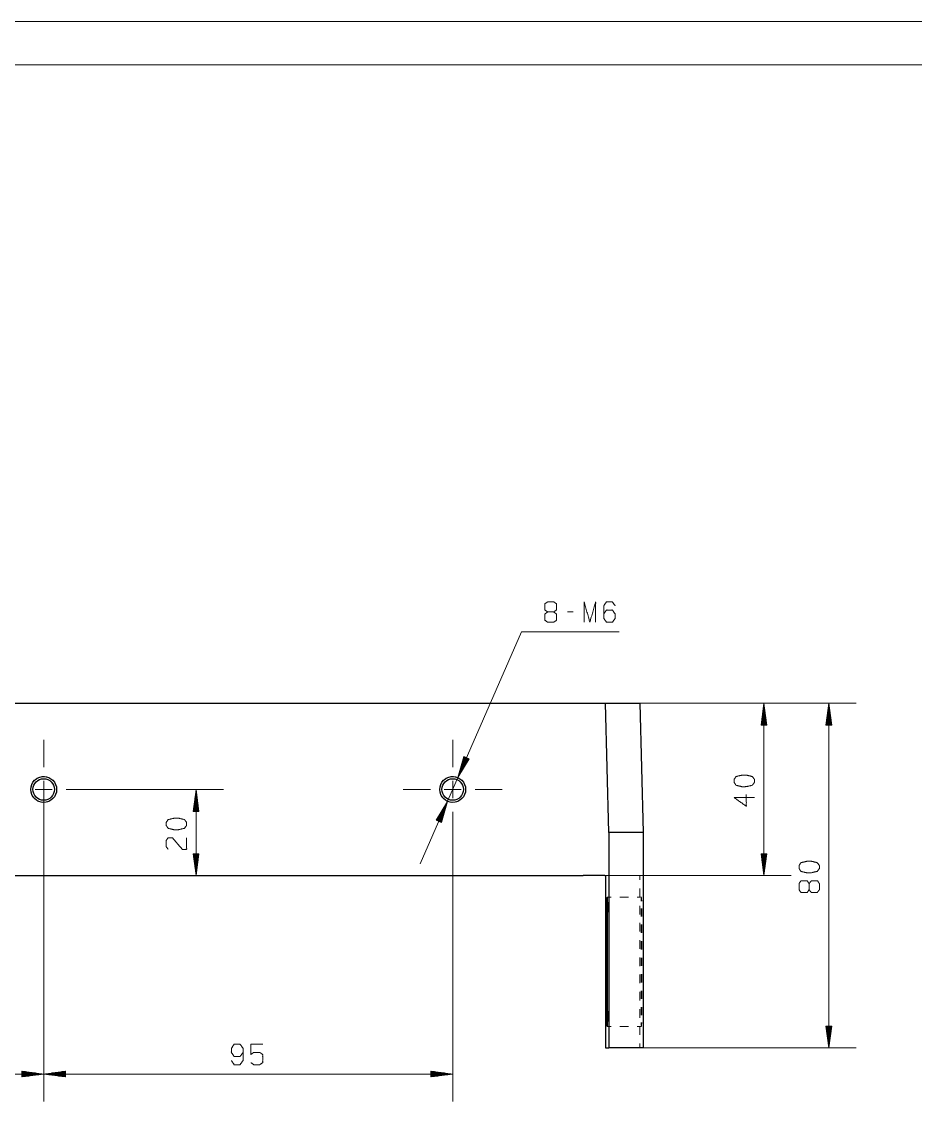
# Model space of a CAD drawing. Header units: millimetres. Extents: x 0 to 420, y 0 to 297.
# Drawn here: x 212.4 to 316.2, y 171.6 to 297 of the extents above; entities that cross this region are included whole.
import ezdxf

# ---------------------------------------------------------------- set-up
doc = ezdxf.new("R2010")
doc.units = ezdxf.units.MM
doc.layers.add('1', color=7, linetype='Continuous', true_color=0xffffff)

msp = doc.modelspace()

# ---------------------------------------------------------------- linework, layer by layer
at = {"layer": '1', "color": 132, "linetype": 'Continuous', "lineweight": 18}
for p, q in [((420, 297), (0, 297)), ((415, 292), (25, 292))]:
    msp.add_line(p, q, dxfattribs=at)
at = {"layer": '1', "color": 95, "linetype": 'Continuous', "lineweight": 18}
msp.add_line((276.45, 228.47), (275.78, 228.47), dxfattribs=at)
at = {"layer": '1', "color": 13, "linetype": 'Continuous', "lineweight": 18}
for p, q in [((258.68, 199.21), (270.45, 226.17)), ((270.45, 226.17), (281.78, 226.17)), ((277.62, 217.86), (301.78, 217.86)), ((284.18, 217.86), (309.32, 217.86)), ((298.6, 217.86), (298.27, 215.32)), ((298.48, 215.32), (298.48, 216.89)), ((298.53, 215.32), (298.53, 217.28)), ((298.58, 215.32), (298.58, 217.66)), ((298.94, 215.32), (298.6, 217.86)), ((298.6, 217.86), (298.6, 197.86)), ((298.63, 215.32), (298.63, 217.66)), ((298.68, 215.32), (298.68, 217.28)), ((298.73, 215.32), (298.73, 216.89)), ((306.15, 217.86), (305.81, 215.32)), ((306.02, 215.32), (306.02, 216.89)), ((306.07, 215.32), (306.07, 217.28)), ((306.12, 215.32), (306.12, 217.66)), ((306.48, 215.32), (306.15, 217.86)), ((306.15, 217.86), (306.15, 177.86)), ((306.17, 215.32), (306.17, 217.66)), ((306.22, 215.32), (306.22, 217.28)), ((306.27, 215.32), (306.27, 216.89)), ((298.32, 215.32), (298.32, 215.73)), ((298.37, 215.32), (298.37, 216.12)), ((298.43, 215.32), (298.43, 216.51)), ((298.78, 215.32), (298.78, 216.51)), ((298.83, 215.32), (298.83, 216.12)), ((298.88, 215.32), (298.88, 215.73)), ((305.87, 215.32), (305.87, 215.73)), ((305.92, 215.32), (305.92, 216.12)), ((305.97, 215.32), (305.97, 216.51)), ((306.32, 215.32), (306.32, 216.51)), ((306.37, 215.32), (306.37, 216.12)), ((306.42, 215.32), (306.42, 215.73)), ((298.27, 215.32), (298.27, 215.35)), ((298.27, 215.32), (298.27, 215.35)), ((298.27, 215.32), (298.94, 215.32)), ((298.93, 215.32), (298.93, 215.35)), ((298.93, 215.32), (298.93, 215.35)), ((305.81, 215.32), (306.48, 215.32)), ((305.82, 215.32), (305.82, 215.35)), ((305.82, 215.32), (305.82, 215.35)), ((306.48, 215.32), (306.48, 215.35)), ((306.48, 215.32), (306.48, 215.35)), ((263.77, 211.69), (263.06, 209.23)), ((263.06, 209.23), (264.38, 211.42)), ((264.05, 211.57), (263.11, 209.42)), ((264.1, 211.55), (263.16, 209.4)), ((264, 211.59), (263.22, 209.79)), ((263.96, 211.61), (263.33, 210.17)), ((264.14, 211.53), (263.36, 209.73)), ((263.91, 211.63), (263.43, 210.54)), ((263.86, 211.65), (263.54, 210.91)), ((264.19, 211.51), (263.56, 210.06)), ((263.82, 211.67), (263.65, 211.29)), ((263.77, 211.69), (263.76, 211.66)), ((263.77, 211.69), (263.76, 211.66)), ((264.24, 211.49), (263.76, 210.4)), ((264.38, 211.42), (263.77, 211.69)), ((264.28, 211.47), (263.96, 210.73)), ((264.33, 211.45), (264.16, 211.06)), ((264.38, 211.43), (264.36, 211.4)), ((264.38, 211.43), (264.36, 211.4)), ((214.96, 207.86), (214.96, 171.65)), ((220.72, 207.86), (235.83, 207.86)), ((232.65, 207.86), (232.32, 205.32)), ((232.52, 205.32), (232.52, 206.89)), ((232.58, 205.32), (232.58, 207.28)), ((232.63, 205.32), (232.63, 207.66)), ((232.99, 205.32), (232.65, 207.86)), ((232.65, 207.86), (232.65, 197.86)), ((232.68, 205.32), (232.68, 207.66)), ((232.73, 205.32), (232.73, 207.28)), ((232.78, 205.32), (232.78, 206.89)), ((232.37, 205.32), (232.37, 205.73)), ((232.42, 205.32), (232.42, 206.12)), ((232.47, 205.32), (232.47, 206.51)), ((232.83, 205.32), (232.83, 206.51)), ((232.88, 205.32), (232.88, 206.12)), ((232.93, 205.32), (232.93, 205.73)), ((261.86, 206.48), (260.54, 204.29)), ((260.73, 204.2), (261.36, 205.65)), ((260.77, 204.18), (261.56, 205.98)), ((260.82, 204.16), (261.76, 206.31)), ((260.86, 204.14), (261.8, 206.29)), ((260.91, 204.12), (261.7, 205.92)), ((261.15, 204.02), (261.86, 206.48)), ((232.32, 205.32), (232.32, 205.35)), ((232.32, 205.32), (232.32, 205.35)), ((232.32, 205.32), (232.99, 205.32)), ((232.98, 205.32), (232.98, 205.35)), ((232.98, 205.32), (232.98, 205.35)), ((260.59, 204.26), (260.75, 204.65)), ((260.63, 204.24), (260.95, 204.98)), ((260.68, 204.22), (261.15, 205.31)), ((260.96, 204.1), (261.59, 205.55)), ((261, 204.08), (261.48, 205.17)), ((261.05, 204.06), (261.37, 204.8)), ((261.1, 204.04), (261.26, 204.42)), ((260.54, 204.28), (260.55, 204.31)), ((260.54, 204.28), (260.55, 204.31)), ((260.54, 204.29), (261.15, 204.02)), ((261.14, 204.02), (261.16, 204.05)), ((261.14, 204.02), (261.16, 204.05)), ((214.96, 202.09), (214.96, 171.65)), ((262.46, 202.09), (262.46, 171.65)), ((232.32, 200.4), (232.32, 200.36)), ((232.32, 200.4), (232.32, 200.36)), ((232.32, 200.4), (232.65, 197.86)), ((232.99, 200.4), (232.32, 200.4)), ((232.37, 200.4), (232.37, 199.98)), ((232.42, 200.4), (232.42, 199.59)), ((232.47, 200.4), (232.47, 199.21)), ((232.52, 200.4), (232.52, 198.82)), ((232.58, 200.4), (232.58, 198.43)), ((232.63, 200.4), (232.63, 198.05)), ((232.65, 197.86), (232.99, 200.4)), ((232.68, 200.4), (232.68, 198.05)), ((232.73, 200.4), (232.73, 198.43)), ((232.78, 200.4), (232.78, 198.82)), ((232.83, 200.4), (232.83, 199.21)), ((232.88, 200.4), (232.88, 199.59)), ((232.93, 200.4), (232.93, 199.98)), ((232.98, 200.4), (232.98, 200.36)), ((232.98, 200.4), (232.98, 200.36)), ((298.27, 200.4), (298.27, 200.36)), ((298.27, 200.4), (298.27, 200.36)), ((298.27, 200.4), (298.6, 197.86)), ((298.94, 200.4), (298.27, 200.4)), ((298.32, 200.4), (298.32, 199.98)), ((298.37, 200.4), (298.37, 199.59)), ((298.43, 200.4), (298.43, 199.21)), ((298.48, 200.4), (298.48, 198.82)), ((298.53, 200.4), (298.53, 198.43)), ((298.58, 200.4), (298.58, 198.05)), ((298.6, 197.86), (298.94, 200.4)), ((298.63, 200.4), (298.63, 198.05)), ((298.68, 200.4), (298.68, 198.43)), ((298.73, 200.4), (298.73, 198.82)), ((298.78, 200.4), (298.78, 199.21)), ((298.83, 200.4), (298.83, 199.59)), ((298.88, 200.4), (298.88, 199.98)), ((298.93, 200.4), (298.93, 200.36)), ((298.93, 200.4), (298.93, 200.36)), ((277.62, 197.86), (301.78, 197.86)), ((305.81, 180.4), (306.15, 177.86)), ((306.48, 180.4), (305.81, 180.4)), ((305.82, 180.4), (305.82, 180.36)), ((305.82, 180.4), (305.82, 180.36)), ((305.87, 180.4), (305.87, 179.98)), ((305.92, 180.4), (305.92, 179.59)), ((305.97, 180.4), (305.97, 179.21)), ((306.02, 180.4), (306.02, 178.82)), ((306.07, 180.4), (306.07, 178.43)), ((306.12, 180.4), (306.12, 178.05)), ((306.15, 177.86), (306.48, 180.4)), ((306.17, 180.4), (306.17, 178.05)), ((306.22, 180.4), (306.22, 178.43)), ((306.27, 180.4), (306.27, 178.82)), ((306.32, 180.4), (306.32, 179.21)), ((306.37, 180.4), (306.37, 179.59)), ((306.42, 180.4), (306.42, 179.98)), ((306.48, 180.4), (306.48, 180.36)), ((306.48, 180.4), (306.48, 180.36)), ((284.58, 177.86), (309.32, 177.86)), ((187.02, 174.82), (214.96, 174.82)), ((212.42, 175.16), (212.42, 174.49)), ((214.96, 174.82), (212.42, 175.16)), ((212.42, 175.15), (212.45, 175.15)), ((212.42, 175.15), (212.45, 175.15)), ((212.42, 175.1), (212.84, 175.1)), ((212.42, 175.05), (213.22, 175.05)), ((212.42, 175), (213.61, 175)), ((212.42, 174.95), (213.99, 174.95)), ((212.42, 174.9), (214.38, 174.9)), ((212.42, 174.85), (214.76, 174.85)), ((212.42, 174.49), (214.96, 174.82)), ((212.42, 174.8), (214.76, 174.8)), ((212.42, 174.75), (214.38, 174.75)), ((212.42, 174.69), (213.99, 174.69)), ((212.42, 174.64), (213.61, 174.64)), ((212.42, 174.59), (213.22, 174.59)), ((212.42, 174.54), (212.84, 174.54)), ((212.42, 174.49), (212.45, 174.49)), ((212.42, 174.49), (212.45, 174.49)), ((217.5, 175.16), (214.96, 174.82)), ((214.96, 174.82), (217.5, 174.49)), ((214.96, 174.82), (262.46, 174.82)), ((217.5, 174.85), (215.15, 174.85)), ((217.5, 174.8), (215.15, 174.8)), ((217.5, 174.9), (215.54, 174.9)), ((217.5, 174.75), (215.54, 174.75)), ((217.5, 174.95), (215.92, 174.95)), ((217.5, 174.69), (215.92, 174.69)), ((217.5, 175), (216.31, 175)), ((217.5, 174.64), (216.31, 174.64)), ((217.5, 175.05), (216.69, 175.05)), ((217.5, 174.59), (216.69, 174.59)), ((217.5, 175.1), (217.08, 175.1)), ((217.5, 174.54), (217.08, 174.54)), ((217.5, 175.15), (217.47, 175.15)), ((217.5, 175.15), (217.47, 175.15)), ((217.5, 174.49), (217.47, 174.49)), ((217.5, 174.49), (217.47, 174.49)), ((217.5, 174.49), (217.5, 175.16)), ((259.92, 175.16), (259.92, 174.49)), ((262.46, 174.82), (259.92, 175.16)), ((259.92, 175.15), (259.95, 175.15)), ((259.92, 175.15), (259.95, 175.15)), ((259.92, 175.1), (260.34, 175.1)), ((259.92, 175.05), (260.72, 175.05)), ((259.92, 175), (261.11, 175)), ((259.92, 174.95), (261.49, 174.95)), ((259.92, 174.9), (261.88, 174.9)), ((259.92, 174.85), (262.26, 174.85)), ((259.92, 174.49), (262.46, 174.82)), ((259.92, 174.8), (262.26, 174.8)), ((259.92, 174.75), (261.88, 174.75)), ((259.92, 174.69), (261.49, 174.69)), ((259.92, 174.64), (261.11, 174.64)), ((259.92, 174.59), (260.72, 174.59)), ((259.92, 174.54), (260.34, 174.54)), ((259.92, 174.49), (259.95, 174.49)), ((259.92, 174.49), (259.95, 174.49))]:
    msp.add_line(p, q, dxfattribs=at)
at = {"layer": '1', "color": 30, "linetype": 'Continuous', "lineweight": 25}
for p, q in [((188.63, 217.86), (277.62, 217.86)), ((280.12, 217.86), (280.19, 217.86)), ((280.58, 202.86), (280.19, 217.86)), ((280.19, 217.86), (284.18, 217.86)), ((284.18, 217.86), (284.58, 202.86)), ((284.58, 202.86), (280.58, 202.86)), ((280.58, 202.86), (280.58, 177.86)), ((284.58, 202.86), (284.58, 177.86)), ((187.02, 197.86), (277.62, 197.86)), ((280.12, 197.86), (280.19, 197.86)), ((280.19, 197.86), (280.19, 177.86)), ((280.34, 193.61), (280.34, 182.11)), ((280.43, 182.11), (280.43, 193.61)), ((280.19, 177.86), (280.58, 177.86)), ((284.58, 177.86), (280.58, 177.86))]:
    msp.add_line(p, q, dxfattribs=at)
at = {"layer": '1', "color": 252, "linetype": 'Continuous', "lineweight": 18}
for p, q in [((214.96, 210.45), (214.96, 213.62)), ((262.46, 210.45), (262.46, 213.62)), ((214.96, 206.85), (214.96, 208.86)), ((262.46, 206.85), (262.46, 208.86)), ((213.95, 207.86), (215.96, 207.86)), ((217.55, 207.86), (220.72, 207.86)), ((259.87, 207.86), (256.69, 207.86)), ((261.45, 207.86), (263.46, 207.86)), ((265.05, 207.86), (268.22, 207.86)), ((214.96, 205.26), (214.96, 202.09)), ((262.46, 205.26), (262.46, 202.09))]:
    msp.add_line(p, q, dxfattribs=at)
at = {"layer": '1', "color": 43, "linetype": 'Continuous', "lineweight": 18}
for p, q in [((280.69, 197.86), (280.19, 197.86)), ((282.68, 197.86), (281.68, 197.86)), ((284.18, 197.86), (283.68, 197.86)), ((284.18, 197.86), (284.18, 197.36)), ((284.18, 196.36), (284.18, 195.36)), ((280.88, 195.36), (280.38, 195.36)), ((282.88, 195.36), (281.88, 195.36)), ((284.38, 195.36), (283.88, 195.36)), ((284.18, 194.36), (284.18, 193.36)), ((284.34, 194.04), (284.33, 193.61)), ((284.33, 193.61), (284.33, 193.13)), ((284.43, 193.61), (284.42, 194.04)), ((284.43, 193.13), (284.43, 193.61)), ((284.18, 192.36), (284.18, 191.36)), ((284.33, 192.17), (284.33, 191.21)), ((284.43, 191.21), (284.43, 192.17)), ((284.18, 190.36), (284.18, 189.36)), ((284.33, 190.25), (284.33, 189.29)), ((284.43, 189.29), (284.43, 190.25)), ((284.18, 188.36), (284.18, 187.36)), ((284.33, 188.33), (284.33, 187.38)), ((284.43, 187.38), (284.43, 188.33)), ((284.18, 186.36), (284.18, 185.36)), ((284.33, 186.42), (284.33, 185.46)), ((284.43, 185.46), (284.43, 186.42)), ((284.18, 184.36), (284.18, 183.36)), ((284.33, 184.5), (284.33, 183.54)), ((284.43, 183.54), (284.43, 184.5)), ((284.18, 182.36), (284.18, 181.36)), ((284.33, 182.58), (284.33, 182.11)), ((284.33, 182.11), (284.34, 181.67)), ((284.42, 181.67), (284.43, 182.11)), ((284.43, 182.11), (284.43, 182.58)), ((280.38, 180.36), (280.88, 180.36)), ((281.88, 180.36), (282.88, 180.36)), ((283.88, 180.36), (284.38, 180.36)), ((284.18, 180.36), (284.18, 179.36)), ((284.18, 178.36), (284.18, 177.86))]:
    msp.add_line(p, q, dxfattribs=at)
at = {"layer": '1', "color": 30, "linetype": 'Continuous', "lineweight": 25}
for centre, radius in [((214.96, 207.86), 1.5), ((262.46, 207.86), 1.5), ((214.96, 207.86), 1.25), ((262.46, 207.86), 1.25)]:
    msp.add_circle(centre, radius, dxfattribs=at)
at = {"layer": '1', "color": 30, "linetype": 'Continuous', "lineweight": 13}
for centre in [(214.96, 207.86), (262.46, 207.86)]:
    msp.add_arc(centre, 1.5, 75, 345, dxfattribs=at)
at = {"layer": '1', "color": 95, "linetype": 'Continuous', "lineweight": 18}
for points, knots in [([(273.49, 228.47), (273.17, 228.69), (273.17, 229.42), (273.49, 229.64), (274.18, 229.64), (274.51, 229.42), (274.51, 228.69), (274.18, 228.47), (273.49, 228.47), (273.15, 228.22), (273.15, 227.52), (273.49, 227.27), (274.18, 227.27), (274.51, 227.49), (274.51, 228.22), (274.18, 228.47)], [0, 0, 0.047574, 0.136086, 0.18366, 0.267816, 0.317166, 0.405678, 0.455027, 0.539184, 0.590298, 0.675756, 0.72687, 0.811026, 0.860376, 0.948888, 1, 1]), ([(277.72, 227.27), (277.72, 229.64), (278.39, 227.27), (279.06, 229.64), (279.06, 227.27)], [0, 0, 0.245192, 0.5, 0.754808, 1, 1]), ([(280, 228.22), (280.32, 228.69), (281, 228.69), (281.34, 228.22), (281.34, 227.74), (281, 227.27), (280.32, 227.27), (280, 227.74), (280, 229.17), (280.32, 229.64), (281, 229.64), (281.34, 229.17)], [0, 0, 0.076963, 0.169763, 0.248075, 0.312018, 0.39033, 0.48313, 0.560093, 0.751925, 0.828888, 0.921688, 1, 1]), ([(297.51, 209.02), (297.26, 209.36), (296.56, 209.53), (296.09, 209.53), (295.36, 209.36), (295.14, 209.02), (295.14, 208.69), (295.36, 208.35), (296.09, 208.17), (296.56, 208.19), (297.26, 208.35), (297.51, 208.69), (297.51, 209.02)], [0, 0, 0.067528, 0.183971, 0.260585, 0.380943, 0.446142, 0.500305, 0.565504, 0.685864, 0.76253, 0.878309, 0.945837, 1, 1]), ([(296.56, 207.26), (296.56, 205.91), (295.14, 206.92), (297.51, 206.92)], [0, 0, 0.245868, 0.565295, 1, 1]), ([(231.56, 204.02), (231.31, 204.36), (230.61, 204.53), (230.13, 204.53), (229.41, 204.36), (229.18, 204.02), (229.18, 203.69), (229.41, 203.35), (230.13, 203.17), (230.61, 203.19), (231.31, 203.35), (231.56, 203.69), (231.56, 204.02)], [0, 0, 0.067528, 0.183975, 0.260585, 0.380944, 0.446143, 0.500306, 0.565505, 0.685864, 0.762527, 0.878309, 0.945837, 1, 1]), ([(229.41, 200.91), (229.18, 201.23), (229.18, 201.92), (229.41, 202.26), (229.88, 202.26), (231.08, 200.9), (231.56, 200.91), (231.56, 202.26)], [0, 0, 0.069694, 0.192979, 0.265273, 0.350225, 0.674739, 0.759753, 1, 1]), ([(305.05, 199.02), (304.8, 199.36), (304.1, 199.53), (303.63, 199.53), (302.9, 199.36), (302.68, 199.02), (302.68, 198.69), (302.9, 198.35), (303.63, 198.17), (304.1, 198.19), (304.8, 198.35), (305.05, 198.69), (305.05, 199.02)], [0, 0, 0.067523, 0.183971, 0.260581, 0.380941, 0.446137, 0.500304, 0.565503, 0.685862, 0.762526, 0.878308, 0.945834, 1, 1]), ([(303.85, 196.23), (303.63, 195.91), (302.9, 195.91), (302.68, 196.23), (302.68, 196.92), (302.9, 197.26), (303.63, 197.26), (303.85, 196.92), (303.85, 196.23), (304.1, 195.9), (304.8, 195.9), (305.05, 196.23), (305.05, 196.92), (304.83, 197.26), (304.1, 197.26), (303.85, 196.92)], [0, 0, 0.047572, 0.136084, 0.183656, 0.267812, 0.317163, 0.405675, 0.455027, 0.539182, 0.590295, 0.675756, 0.726868, 0.811024, 0.860376, 0.948887, 1, 1]), ([(236.77, 176.39), (237.08, 175.91), (237.77, 175.91), (238.11, 176.39), (238.11, 177.81), (237.77, 178.29), (237.08, 178.29), (236.77, 177.81), (236.75, 177.34), (237.08, 176.86), (237.77, 176.86), (238.11, 177.34)], [0, 0, 0.076856, 0.169524, 0.247729, 0.439295, 0.517501, 0.610168, 0.687025, 0.750924, 0.829127, 0.921795, 1, 1]), ([(239.03, 176.14), (239.36, 175.91), (240.05, 175.91), (240.39, 176.14), (240.39, 177.09), (240.05, 177.34), (239.36, 177.34), (239.03, 177.11), (239.03, 178.29), (240.39, 178.29)], [0, 0, 0.062227, 0.168345, 0.230571, 0.376816, 0.441265, 0.547383, 0.60961, 0.79049, 1, 1])]:
    msp.add_open_spline(points, degree=1, knots=knots, dxfattribs=at)
at = {"layer": '1', "color": 30, "linetype": 'Continuous', "lineweight": 25}
for points, knots in [([(277.62, 217.86), (278.38, 217.86), (279.62, 217.86), (280.12, 217.86)], [0, 0, 0.304136, 0.799964, 1, 1]), ([(280.12, 197.86), (279.98, 197.86), (279.06, 197.86), (277.62, 197.86)], [0, 0, 0.055301, 0.420519, 1, 1]), ([(280.34, 193.61), (280.34, 194.2), (280.35, 194.73), (280.36, 195.12), (280.37, 195.33), (280.39, 195.33), (280.4, 195.12), (280.42, 194.73), (280.42, 194.2), (280.43, 193.61)], [0, 0, 0.172774, 0.324721, 0.437547, 0.497703, 0.502297, 0.562453, 0.675279, 0.827226, 1, 1]), ([(280.43, 182.11), (280.42, 181.51), (280.42, 180.98), (280.4, 180.59), (280.39, 180.38), (280.37, 180.38), (280.36, 180.59), (280.35, 180.98), (280.34, 181.51), (280.34, 182.11)], [0, 0, 0.172774, 0.324721, 0.437547, 0.497703, 0.502297, 0.562453, 0.675279, 0.827226, 1, 1])]:
    msp.add_open_spline(points, degree=1, knots=knots, dxfattribs=at)
at = {"layer": '1', "color": 43, "linetype": 'Continuous', "lineweight": 18}
for points in [[(284.41, 194.9), (284.4, 195.12), (284.39, 195.33), (284.37, 195.33), (284.36, 195.12), (284.35, 194.9)], [(284.35, 180.81), (284.36, 180.59), (284.37, 180.38), (284.39, 180.38), (284.4, 180.59), (284.41, 180.81)]]:
    msp.add_open_spline(points, degree=1, knots=[0, 0, 0.250193, 0.490811, 0.509189, 0.749807, 1, 1], dxfattribs=at)

doc.saveas('drawing.dxf')
